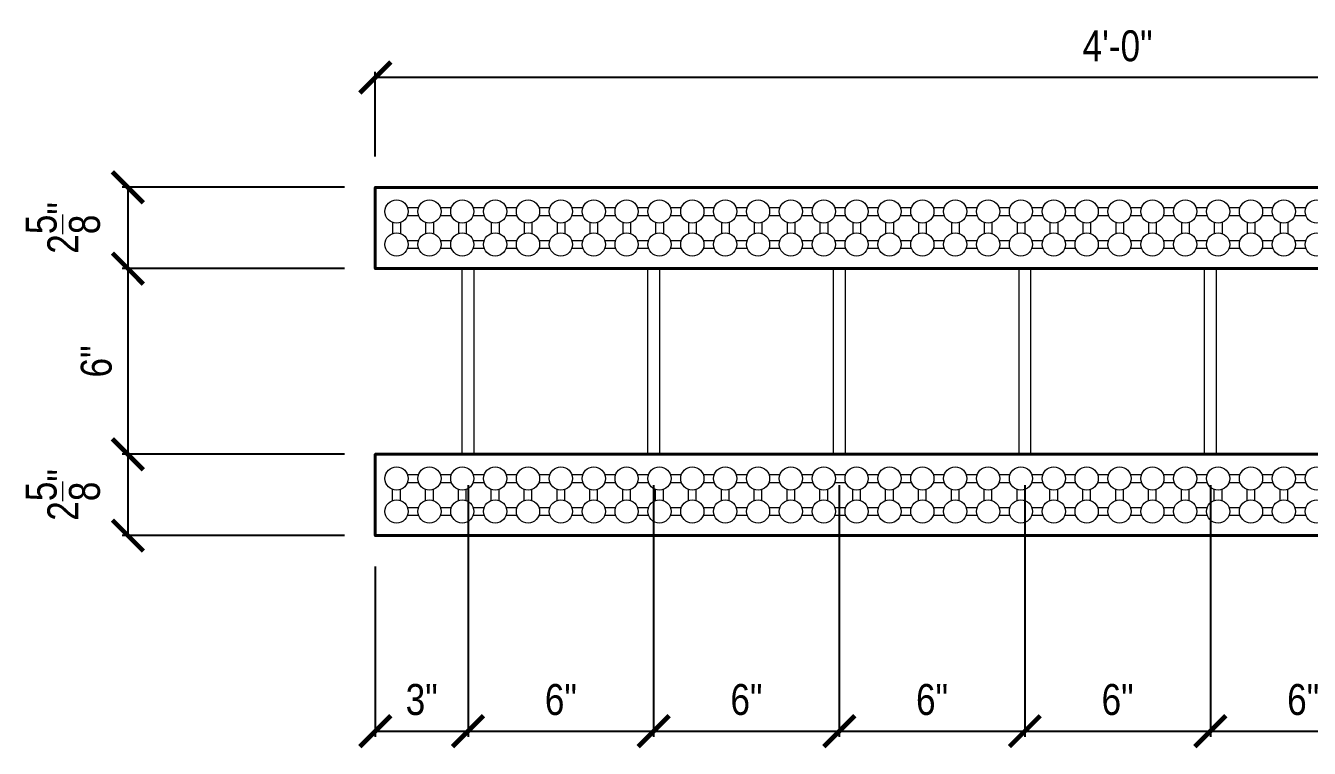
# Model space of a CAD drawing. Header units: inches. Extents: x 11.2 to 79.1, y 7.2 to 94.1.
# Drawn here: x 11.23 to 52.74, y 41.51 to 64.85 of the extents above; entities that cross this region are included whole.
import ezdxf

# ---------------------------------------------------------------- set-up
doc = ezdxf.new("R2010")
doc.units = ezdxf.units.IN
doc.header["$MEASUREMENT"] = 0
doc.layers.get('Defpoints').update_dxf_attribs({"color": 252})
for name, color, linetype, lineweight in [('1GB fine', 251, 'Continuous', 9), ('2GB med', 7, 'Continuous', 20), ('3GB heavy', 1, 'Continuous', 40), ('DIM', 3, 'Continuous', 13), ('GB Dim', 3, 'Continuous', 13)]:
    doc.layers.add(name, color=color, linetype=linetype, lineweight=lineweight)
doc.styles.add('ARCTEXT', font='arctext.shx', dxfattribs={"width": 0.85})
doc.dimstyles.new('ARCTEXT 1-1', dxfattribs={"dimscale": 0, "dimtxt": 1, "dimasz": 1, "dimexe": 0.1875, "dimexo": 1, "dimgap": 0.5, "dimtad": 1, "dimdec": 4, "dimzin": 3, "dimdsep": 46, "dimlunit": 4, "dimtxsty": 'ARCTEXT', "dimblk": 'ARCHTICK', "dimcen": 1, "dimclrd": 256, "dimclre": 256, "dimclrt": 256, "dimadec": 0, "dimazin": 0, "dimtfac": 1, "dimtdec": 4, "dimtofl": 0, "dimtmove": 2, "dimatfit": 3, "dimldrblk": 'arrow', "dimfxl": 0, "dimtolj": 1, "dimtzin": 0, "dimarcsym": 0})

# ---------------------------------------------------------------- blocks, each defined once
blk = doc.blocks.new('_ArchTick')
at = {"color": 0, "linetype": 'ByBlock', "const_width": 0.15}
blk.add_lwpolyline([(-0.5, -0.5), (0.5, 0.5)], dxfattribs=at)
blk = doc.blocks.new('*D46')
at = {"layer": 'Defpoints', "color": 0}
for p in [(25.538, 51.008), (22.538, 48.383), (25.538, 42.064)]:
    blk.add_point(p, dxfattribs=at)
at = {"layer": 'GB Dim', "lineweight": -2}
for p, q in [((25.538, 50.008), (25.538, 41.876)), ((22.538, 47.383), (22.538, 41.876)), ((22.538, 42.064), (25.538, 42.064))]:
    blk.add_line(p, q, dxfattribs=at)
at = {"layer": 'GB Dim', "lineweight": -2, "rotation": 180}
blk.add_blockref('_ArchTick', (22.538, 42.064), dxfattribs=at)
at = {"layer": 'GB Dim', "lineweight": -2}
blk.add_blockref('_ArchTick', (25.538, 42.064), dxfattribs=at)
at = {"layer": 'GB Dim', "insert": (24.038, 43.081), "char_height": 1, "attachment_point": 5, "style": 'ARCTEXT'}
blk.add_mtext('\\A1;3"', dxfattribs=at)
blk = doc.blocks.new('arrow')
at = {"layer": 'DIM'}
blk.add_hatch(color=253, dxfattribs=at).paths.add_polyline_path([(-2, 0.5), (-2, -0.5), (0, 0)])
at = {"layer": 'DIM', "lineweight": 9}
for points in [[(-2, 0.983), (-2, 0.5), (-2.469, 0.617)], [(0.374, 0.094), (0, 0)], [(0.374, -0.094), (0, 0)], [(-2, -0.983), (-2, -0.5), (-2.469, -0.617)]]:
    blk.add_lwpolyline(points, dxfattribs=at)
at = {"layer": 'DIM', "lineweight": 15}
blk.add_lwpolyline([(0, 0), (-2, -0.5), (-2, 0.5), (0, 0)], dxfattribs=at)
blk = doc.blocks.new('*D47')
at = {"layer": 'Defpoints', "color": 0}
for p in [(25.538, 50.82), (31.538, 51.008), (31.538, 42.064)]:
    blk.add_point(p, dxfattribs=at)
at = {"layer": 'GB Dim', "lineweight": -2}
for p, q in [((25.538, 49.82), (25.538, 41.876)), ((31.538, 50.008), (31.538, 41.876)), ((25.538, 42.064), (31.538, 42.064))]:
    blk.add_line(p, q, dxfattribs=at)
at = {"layer": 'GB Dim', "lineweight": -2, "rotation": 180}
blk.add_blockref('_ArchTick', (25.538, 42.064), dxfattribs=at)
at = {"layer": 'GB Dim', "lineweight": -2}
blk.add_blockref('_ArchTick', (31.538, 42.064), dxfattribs=at)
at = {"layer": 'GB Dim', "insert": (28.538, 43.081), "char_height": 1, "attachment_point": 5, "style": 'ARCTEXT'}
blk.add_mtext('\\A1;6"', dxfattribs=at)
blk = doc.blocks.new('*D48')
at = {"layer": 'Defpoints', "color": 0}
for p in [(31.538, 51.008), (37.538, 51.008), (37.538, 42.064)]:
    blk.add_point(p, dxfattribs=at)
at = {"layer": 'GB Dim', "lineweight": -2}
for p, q in [((31.538, 50.008), (31.538, 41.876)), ((37.538, 50.008), (37.538, 41.876)), ((31.538, 42.064), (37.538, 42.064))]:
    blk.add_line(p, q, dxfattribs=at)
at = {"layer": 'GB Dim', "lineweight": -2, "rotation": 180}
blk.add_blockref('_ArchTick', (31.538, 42.064), dxfattribs=at)
at = {"layer": 'GB Dim', "lineweight": -2}
blk.add_blockref('_ArchTick', (37.538, 42.064), dxfattribs=at)
at = {"layer": 'GB Dim', "insert": (34.538, 43.081), "char_height": 1, "attachment_point": 5, "style": 'ARCTEXT'}
blk.add_mtext('\\A1;6"', dxfattribs=at)
blk = doc.blocks.new('*D49')
at = {"layer": 'Defpoints', "color": 0}
for p in [(37.538, 51.008), (43.538, 51.008), (43.538, 42.064)]:
    blk.add_point(p, dxfattribs=at)
at = {"layer": 'GB Dim', "lineweight": -2}
for p, q in [((37.538, 50.008), (37.538, 41.876)), ((43.538, 50.008), (43.538, 41.876)), ((37.538, 42.064), (43.538, 42.064))]:
    blk.add_line(p, q, dxfattribs=at)
at = {"layer": 'GB Dim', "lineweight": -2, "rotation": 180}
blk.add_blockref('_ArchTick', (37.538, 42.064), dxfattribs=at)
at = {"layer": 'GB Dim', "lineweight": -2}
blk.add_blockref('_ArchTick', (43.538, 42.064), dxfattribs=at)
at = {"layer": 'GB Dim', "insert": (40.538, 43.081), "char_height": 1, "attachment_point": 5, "style": 'ARCTEXT'}
blk.add_mtext('\\A1;6"', dxfattribs=at)
blk = doc.blocks.new('*D50')
at = {"layer": 'Defpoints', "color": 0}
for p in [(43.538, 51.008), (49.538, 51.008), (49.538, 42.064)]:
    blk.add_point(p, dxfattribs=at)
at = {"layer": 'GB Dim', "lineweight": -2}
for p, q in [((43.538, 50.008), (43.538, 41.876)), ((49.538, 50.008), (49.538, 41.876)), ((43.538, 42.064), (49.538, 42.064))]:
    blk.add_line(p, q, dxfattribs=at)
at = {"layer": 'GB Dim', "lineweight": -2, "rotation": 180}
blk.add_blockref('_ArchTick', (43.538, 42.064), dxfattribs=at)
at = {"layer": 'GB Dim', "lineweight": -2}
blk.add_blockref('_ArchTick', (49.538, 42.064), dxfattribs=at)
at = {"layer": 'GB Dim', "insert": (46.538, 43.081), "char_height": 1, "attachment_point": 5, "style": 'ARCTEXT'}
blk.add_mtext('\\A1;6"', dxfattribs=at)
blk = doc.blocks.new('*D51')
at = {"layer": 'Defpoints', "color": 0}
for p in [(49.538, 51.008), (55.538, 51.008), (55.538, 42.064)]:
    blk.add_point(p, dxfattribs=at)
at = {"layer": 'GB Dim', "lineweight": -2}
for p, q in [((49.538, 50.008), (49.538, 41.876)), ((55.538, 50.008), (55.538, 41.876)), ((49.538, 42.064), (55.538, 42.064))]:
    blk.add_line(p, q, dxfattribs=at)
at = {"layer": 'GB Dim', "lineweight": -2, "rotation": 180}
blk.add_blockref('_ArchTick', (49.538, 42.064), dxfattribs=at)
at = {"layer": 'GB Dim', "lineweight": -2}
blk.add_blockref('_ArchTick', (55.538, 42.064), dxfattribs=at)
at = {"layer": 'GB Dim', "insert": (52.538, 43.081), "char_height": 1, "attachment_point": 5, "style": 'ARCTEXT'}
blk.add_mtext('\\A1;6"', dxfattribs=at)
blk = doc.blocks.new('*D56')
at = {"layer": 'Defpoints', "color": 0}
for p in [(22.538, 63.181), (22.538, 59.633), (70.538, 59.633)]:
    blk.add_point(p, dxfattribs=at)
at = {"layer": 'GB Dim', "lineweight": -2}
for p, q in [((22.538, 60.633), (22.538, 63.368)), ((70.538, 63.181), (22.538, 63.181)), ((70.538, 60.633), (70.538, 63.368))]:
    blk.add_line(p, q, dxfattribs=at)
at = {"layer": 'GB Dim', "lineweight": -2, "rotation": 180}
blk.add_blockref('_ArchTick', (22.538, 63.181), dxfattribs=at)
at = {"layer": 'GB Dim', "lineweight": -2}
blk.add_blockref('_ArchTick', (70.538, 63.181), dxfattribs=at)
at = {"layer": 'GB Dim', "insert": (46.538, 64.198), "char_height": 1, "attachment_point": 5, "style": 'ARCTEXT'}
blk.add_mtext('\\A1;4\'-0"', dxfattribs=at)
blk = doc.blocks.new('*D32')
at = {"layer": 'Defpoints', "color": 0}
for p in [(22.538, 59.633), (14.538, 57.008), (22.538, 57.008)]:
    blk.add_point(p, dxfattribs=at)
at = {"layer": 'GB Dim', "lineweight": -2}
for p, q in [((21.538, 59.633), (14.35, 59.633)), ((14.538, 59.633), (14.538, 57.008)), ((21.538, 57.008), (14.35, 57.008))]:
    blk.add_line(p, q, dxfattribs=at)
for p, rotation in [((14.538, 59.633), 90), ((14.538, 57.008), 270)]:
    blk.add_blockref('_ArchTick', p, dxfattribs=dict(at, rotation=rotation))
at = {"layer": 'GB Dim', "insert": (12.434, 58.32), "char_height": 1, "attachment_point": 5, "rotation": 90, "style": 'ARCTEXT'}
blk.add_mtext('\\A1;2{\\H1.000000x;\\S5/8;}"', dxfattribs=at)
blk = doc.blocks.new('*D33')
at = {"layer": 'Defpoints', "color": 0}
for p in [(22.538, 57.008), (14.538, 51.008), (22.538, 51.008)]:
    blk.add_point(p, dxfattribs=at)
at = {"layer": 'GB Dim', "lineweight": -2}
for p, q in [((21.538, 57.008), (14.35, 57.008)), ((14.538, 57.008), (14.538, 51.008)), ((21.538, 51.008), (14.35, 51.008))]:
    blk.add_line(p, q, dxfattribs=at)
for p, rotation in [((14.538, 57.008), 90), ((14.538, 51.008), 270)]:
    blk.add_blockref('_ArchTick', p, dxfattribs=dict(at, rotation=rotation))
at = {"layer": 'GB Dim', "insert": (13.521, 54.008), "char_height": 1, "attachment_point": 5, "rotation": 90, "style": 'ARCTEXT'}
blk.add_mtext('\\A1;6"', dxfattribs=at)
blk = doc.blocks.new('*D34')
at = {"layer": 'Defpoints', "color": 0}
for p in [(22.538, 51.008), (14.538, 48.383), (22.538, 48.383)]:
    blk.add_point(p, dxfattribs=at)
at = {"layer": 'GB Dim', "lineweight": -2}
for p, q in [((21.538, 51.008), (14.35, 51.008)), ((14.538, 51.008), (14.538, 48.383)), ((21.538, 48.383), (14.35, 48.383))]:
    blk.add_line(p, q, dxfattribs=at)
for p, rotation in [((14.538, 51.008), 90), ((14.538, 48.383), 270)]:
    blk.add_blockref('_ArchTick', p, dxfattribs=dict(at, rotation=rotation))
at = {"layer": 'GB Dim', "insert": (12.434, 49.695), "char_height": 1, "attachment_point": 5, "rotation": 90, "style": 'ARCTEXT'}
blk.add_mtext('\\A1;2{\\H1.000000x;\\S5/8;}"', dxfattribs=at)

msp = doc.modelspace()

# ---------------------------------------------------------------- linework, layer by layer
at = {"layer": '1GB fine'}
for p, q in [((23.5785, 58.97778), (23.93494, 58.97778)), ((24.641, 58.97778), (24.99744, 58.97778)), ((25.7035, 58.97778), (26.05994, 58.97778)), ((26.766, 58.97778), (27.12244, 58.97778)), ((27.8285, 58.97778), (28.18494, 58.97778)), ((28.891, 58.97778), (29.24744, 58.97778)), ((29.9535, 58.97778), (30.30994, 58.97778)), ((31.016, 58.97778), (31.37244, 58.97778)), ((32.0785, 58.97778), (32.43494, 58.97778)), ((33.141, 58.97778), (33.49744, 58.97778)), ((34.2035, 58.97778), (34.55994, 58.97778)), ((35.266, 58.97778), (35.62244, 58.97778)), ((36.3285, 58.97778), (36.68494, 58.97778)), ((37.391, 58.97778), (37.74744, 58.97778)), ((38.4535, 58.97778), (38.80994, 58.97778)), ((39.516, 58.97778), (39.87244, 58.97778)), ((40.5785, 58.97778), (40.93494, 58.97778)), ((41.641, 58.97778), (41.99744, 58.97778)), ((42.7035, 58.97778), (43.05994, 58.97778)), ((43.766, 58.97778), (44.12244, 58.97778)), ((44.8285, 58.97778), (45.18494, 58.97778)), ((45.891, 58.97778), (46.24744, 58.97778)), ((46.9535, 58.97778), (47.30994, 58.97778)), ((48.016, 58.97778), (48.37244, 58.97778)), ((49.0785, 58.97778), (49.43494, 58.97778)), ((50.141, 58.97778), (50.49744, 58.97778)), ((51.2035, 58.97778), (51.55994, 58.97778)), ((52.266, 58.97778), (52.62244, 58.97778)), ((23.57928, 58.72705), (23.93416, 58.72705)), ((24.64178, 58.72705), (24.99666, 58.72705)), ((25.70428, 58.72705), (26.05916, 58.72705)), ((26.76678, 58.72705), (27.12166, 58.72705)), ((27.82928, 58.72705), (28.18416, 58.72705)), ((28.89178, 58.72705), (29.24666, 58.72705)), ((29.95428, 58.72705), (30.30916, 58.72705)), ((31.01678, 58.72705), (31.37166, 58.72705)), ((32.07928, 58.72705), (32.43416, 58.72705)), ((33.14178, 58.72705), (33.49666, 58.72705)), ((34.20428, 58.72705), (34.55916, 58.72705)), ((35.26678, 58.72705), (35.62166, 58.72705)), ((36.32928, 58.72705), (36.68416, 58.72705)), ((37.39178, 58.72705), (37.74666, 58.72705)), ((38.45428, 58.72705), (38.80916, 58.72705)), ((39.51678, 58.72705), (39.87166, 58.72705)), ((40.57928, 58.72705), (40.93416, 58.72705)), ((41.64178, 58.72705), (41.99666, 58.72705)), ((42.70428, 58.72705), (43.05916, 58.72705)), ((43.76678, 58.72705), (44.12166, 58.72705)), ((44.82928, 58.72705), (45.18416, 58.72705)), ((45.89178, 58.72705), (46.24666, 58.72705)), ((46.95428, 58.72705), (47.30916, 58.72705)), ((48.01678, 58.72705), (48.37166, 58.72705)), ((49.07928, 58.72705), (49.43416, 58.72705)), ((50.14178, 58.72705), (50.49666, 58.72705)), ((51.20428, 58.72705), (51.55916, 58.72705)), ((52.26678, 58.72705), (52.62166, 58.72705)), ((23.09901, 58.49829), (23.09901, 58.14186)), ((23.34974, 58.49751), (23.34974, 58.14264)), ((24.1637, 58.49751), (24.1637, 58.14263)), ((24.41443, 58.49829), (24.41443, 58.14186)), ((25.2262, 58.49751), (25.2262, 58.14263)), ((25.47693, 58.49829), (25.47693, 58.14186)), ((26.2887, 58.49751), (26.2887, 58.14263)), ((26.53943, 58.49829), (26.53943, 58.14186)), ((27.3512, 58.49751), (27.3512, 58.14263)), ((27.60193, 58.49829), (27.60193, 58.14186)), ((28.4137, 58.49751), (28.4137, 58.14263)), ((28.66443, 58.49829), (28.66443, 58.14186)), ((29.4762, 58.49751), (29.4762, 58.14263)), ((29.72693, 58.49829), (29.72693, 58.14186)), ((30.5387, 58.49751), (30.5387, 58.14263)), ((30.78943, 58.49829), (30.78943, 58.14186)), ((31.6012, 58.49751), (31.6012, 58.14263)), ((31.85193, 58.49829), (31.85193, 58.14186)), ((32.6637, 58.49751), (32.6637, 58.14263)), ((32.91443, 58.49829), (32.91443, 58.14186)), ((33.7262, 58.49751), (33.7262, 58.14263)), ((33.97693, 58.49829), (33.97693, 58.14186)), ((34.7887, 58.49751), (34.7887, 58.14263)), ((35.03943, 58.49829), (35.03943, 58.14186)), ((35.8512, 58.49751), (35.8512, 58.14263)), ((36.10193, 58.49829), (36.10193, 58.14186)), ((36.9137, 58.49751), (36.9137, 58.14263)), ((37.16443, 58.49829), (37.16443, 58.14186)), ((37.9762, 58.49751), (37.9762, 58.14263)), ((38.22693, 58.49829), (38.22693, 58.14186)), ((39.0387, 58.49751), (39.0387, 58.14263)), ((39.28943, 58.49829), (39.28943, 58.14186)), ((40.1012, 58.49751), (40.1012, 58.14263)), ((40.35193, 58.49829), (40.35193, 58.14186)), ((41.1637, 58.49751), (41.1637, 58.14263)), ((41.41443, 58.49829), (41.41443, 58.14186)), ((42.2262, 58.49751), (42.2262, 58.14263)), ((42.47693, 58.49829), (42.47693, 58.14186)), ((43.2887, 58.49751), (43.2887, 58.14263)), ((43.53943, 58.49829), (43.53943, 58.14186)), ((44.3512, 58.49751), (44.3512, 58.14263)), ((44.60193, 58.49829), (44.60193, 58.14186)), ((45.4137, 58.49751), (45.4137, 58.14263)), ((45.66443, 58.49829), (45.66443, 58.14186)), ((46.4762, 58.49751), (46.4762, 58.14263)), ((46.72693, 58.49829), (46.72693, 58.14186)), ((47.5387, 58.49751), (47.5387, 58.14263)), ((47.78943, 58.49829), (47.78943, 58.14186)), ((48.6012, 58.49751), (48.6012, 58.14263)), ((48.85193, 58.49829), (48.85193, 58.14186)), ((49.6637, 58.49751), (49.6637, 58.14263)), ((49.91443, 58.49829), (49.91443, 58.14186)), ((50.7262, 58.49751), (50.7262, 58.14263)), ((50.97693, 58.49829), (50.97693, 58.14186)), ((51.7887, 58.49751), (51.7887, 58.14263)), ((52.03943, 58.49829), (52.03943, 58.14186)), ((23.5785, 57.91528), (23.93494, 57.91528)), ((24.641, 57.91528), (24.99744, 57.91528)), ((25.7035, 57.91528), (26.05994, 57.91528)), ((26.766, 57.91528), (27.12244, 57.91528)), ((27.8285, 57.91528), (28.18494, 57.91528)), ((28.891, 57.91528), (29.24744, 57.91528)), ((29.9535, 57.91528), (30.30994, 57.91528)), ((31.016, 57.91528), (31.37244, 57.91528)), ((32.0785, 57.91528), (32.43494, 57.91528)), ((33.141, 57.91528), (33.49744, 57.91528)), ((34.2035, 57.91528), (34.55994, 57.91528)), ((35.266, 57.91528), (35.62244, 57.91528)), ((36.3285, 57.91528), (36.68494, 57.91528)), ((37.391, 57.91528), (37.74744, 57.91528)), ((38.4535, 57.91528), (38.80994, 57.91528)), ((39.516, 57.91528), (39.87244, 57.91528)), ((40.5785, 57.91528), (40.93494, 57.91528)), ((41.641, 57.91528), (41.99744, 57.91528)), ((42.7035, 57.91528), (43.05994, 57.91528)), ((43.766, 57.91528), (44.12244, 57.91528)), ((44.8285, 57.91528), (45.18494, 57.91528)), ((45.891, 57.91528), (46.24744, 57.91528)), ((46.9535, 57.91528), (47.30994, 57.91528)), ((48.016, 57.91528), (48.37244, 57.91528)), ((49.0785, 57.91528), (49.43494, 57.91528)), ((50.141, 57.91528), (50.49744, 57.91528)), ((51.2035, 57.91528), (51.55994, 57.91528)), ((52.266, 57.91528), (52.62244, 57.91528)), ((23.57928, 57.66455), (23.93416, 57.66455)), ((24.64178, 57.66455), (24.99666, 57.66455)), ((25.70428, 57.66455), (26.05916, 57.66455)), ((26.76678, 57.66455), (27.12166, 57.66455)), ((27.82928, 57.66455), (28.18416, 57.66455)), ((28.89178, 57.66455), (29.24666, 57.66455)), ((29.95428, 57.66455), (30.30916, 57.66455)), ((31.01678, 57.66455), (31.37166, 57.66455)), ((32.07928, 57.66455), (32.43416, 57.66455)), ((33.14178, 57.66455), (33.49666, 57.66455)), ((34.20428, 57.66455), (34.55916, 57.66455)), ((35.26678, 57.66455), (35.62166, 57.66455)), ((36.32928, 57.66455), (36.68416, 57.66455)), ((37.39178, 57.66455), (37.74666, 57.66455)), ((38.45428, 57.66455), (38.80916, 57.66455)), ((39.51678, 57.66455), (39.87166, 57.66455)), ((40.57928, 57.66455), (40.93416, 57.66455)), ((41.64178, 57.66455), (41.99666, 57.66455)), ((42.70428, 57.66455), (43.05916, 57.66455)), ((43.76678, 57.66455), (44.12166, 57.66455)), ((44.82928, 57.66455), (45.18416, 57.66455)), ((45.89178, 57.66455), (46.24666, 57.66455)), ((46.95428, 57.66455), (47.30916, 57.66455)), ((48.01678, 57.66455), (48.37166, 57.66455)), ((49.07928, 57.66455), (49.43416, 57.66455)), ((50.14178, 57.66455), (50.49666, 57.66455)), ((51.20428, 57.66455), (51.55916, 57.66455)), ((52.26678, 57.66455), (52.62166, 57.66455)), ((23.57928, 50.35059), (23.93416, 50.35059)), ((24.64178, 50.35059), (24.99666, 50.35059)), ((25.70428, 50.35059), (26.05916, 50.35059)), ((26.76678, 50.35059), (27.12166, 50.35059)), ((27.82928, 50.35059), (28.18416, 50.35059)), ((28.89178, 50.35059), (29.24666, 50.35059)), ((29.95428, 50.35059), (30.30916, 50.35059)), ((31.01678, 50.35059), (31.37166, 50.35059)), ((32.07928, 50.35059), (32.43416, 50.35059)), ((33.14178, 50.35059), (33.49666, 50.35059)), ((34.20428, 50.35059), (34.55916, 50.35059)), ((35.26678, 50.35059), (35.62166, 50.35059)), ((36.32928, 50.35059), (36.68416, 50.35059)), ((37.39178, 50.35059), (37.74666, 50.35059)), ((38.45428, 50.35059), (38.80916, 50.35059)), ((39.51678, 50.35059), (39.87166, 50.35059)), ((40.57928, 50.35059), (40.93416, 50.35059)), ((41.64178, 50.35059), (41.99666, 50.35059)), ((42.70428, 50.35059), (43.05916, 50.35059)), ((43.76678, 50.35059), (44.12166, 50.35059)), ((44.82928, 50.35059), (45.18416, 50.35059)), ((45.89178, 50.35059), (46.24666, 50.35059)), ((46.95428, 50.35059), (47.30916, 50.35059)), ((48.01678, 50.35059), (48.37166, 50.35059)), ((49.07928, 50.35059), (49.43416, 50.35059)), ((50.14178, 50.35059), (50.49666, 50.35059)), ((51.20428, 50.35059), (51.55916, 50.35059)), ((52.26678, 50.35059), (52.62166, 50.35059)), ((23.09901, 49.51686), (23.09901, 49.87329)), ((23.34974, 49.51764), (23.34974, 49.87251)), ((23.5785, 50.09986), (23.93494, 50.09986)), ((24.1637, 49.51763), (24.1637, 49.87251)), ((24.41443, 49.51686), (24.41443, 49.87329)), ((24.641, 50.09986), (24.99744, 50.09986)), ((25.2262, 49.51763), (25.2262, 49.87251)), ((25.47693, 49.51686), (25.47693, 49.87329)), ((25.7035, 50.09986), (26.05994, 50.09986)), ((26.2887, 49.51763), (26.2887, 49.87251)), ((26.53943, 49.51686), (26.53943, 49.87329)), ((26.766, 50.09986), (27.12244, 50.09986)), ((27.3512, 49.51763), (27.3512, 49.87251)), ((27.60193, 49.51686), (27.60193, 49.87329)), ((27.8285, 50.09986), (28.18494, 50.09986)), ((28.4137, 49.51763), (28.4137, 49.87251)), ((28.66443, 49.51686), (28.66443, 49.87329)), ((28.891, 50.09986), (29.24744, 50.09986)), ((29.4762, 49.51763), (29.4762, 49.87251)), ((29.72693, 49.51686), (29.72693, 49.87329)), ((29.9535, 50.09986), (30.30994, 50.09986)), ((30.5387, 49.51763), (30.5387, 49.87251)), ((30.78943, 49.51686), (30.78943, 49.87329)), ((31.016, 50.09986), (31.37244, 50.09986)), ((31.6012, 49.51763), (31.6012, 49.87251)), ((31.85193, 49.51686), (31.85193, 49.87329)), ((32.0785, 50.09986), (32.43494, 50.09986)), ((32.6637, 49.51763), (32.6637, 49.87251)), ((32.91443, 49.51686), (32.91443, 49.87329)), ((33.141, 50.09986), (33.49744, 50.09986)), ((33.7262, 49.51763), (33.7262, 49.87251)), ((33.97693, 49.51686), (33.97693, 49.87329)), ((34.2035, 50.09986), (34.55994, 50.09986)), ((34.7887, 49.51763), (34.7887, 49.87251)), ((35.03943, 49.51686), (35.03943, 49.87329)), ((35.266, 50.09986), (35.62244, 50.09986)), ((35.8512, 49.51763), (35.8512, 49.87251)), ((36.10193, 49.51686), (36.10193, 49.87329)), ((36.3285, 50.09986), (36.68494, 50.09986)), ((36.9137, 49.51763), (36.9137, 49.87251)), ((37.16443, 49.51686), (37.16443, 49.87329)), ((37.391, 50.09986), (37.74744, 50.09986)), ((37.9762, 49.51763), (37.9762, 49.87251)), ((38.22693, 49.51686), (38.22693, 49.87329)), ((38.4535, 50.09986), (38.80994, 50.09986)), ((39.0387, 49.51763), (39.0387, 49.87251)), ((39.28943, 49.51686), (39.28943, 49.87329)), ((39.516, 50.09986), (39.87244, 50.09986)), ((40.1012, 49.51763), (40.1012, 49.87251)), ((40.35193, 49.51686), (40.35193, 49.87329)), ((40.5785, 50.09986), (40.93494, 50.09986)), ((41.1637, 49.51763), (41.1637, 49.87251)), ((41.41443, 49.51686), (41.41443, 49.87329)), ((41.641, 50.09986), (41.99744, 50.09986)), ((42.2262, 49.51763), (42.2262, 49.87251)), ((42.47693, 49.51686), (42.47693, 49.87329)), ((42.7035, 50.09986), (43.05994, 50.09986)), ((43.2887, 49.51763), (43.2887, 49.87251)), ((43.53943, 49.51686), (43.53943, 49.87329)), ((43.766, 50.09986), (44.12244, 50.09986)), ((44.3512, 49.51763), (44.3512, 49.87251)), ((44.60193, 49.51686), (44.60193, 49.87329)), ((44.8285, 50.09986), (45.18494, 50.09986)), ((45.4137, 49.51763), (45.4137, 49.87251)), ((45.66443, 49.51686), (45.66443, 49.87329)), ((45.891, 50.09986), (46.24744, 50.09986)), ((46.4762, 49.51763), (46.4762, 49.87251)), ((46.72693, 49.51686), (46.72693, 49.87329)), ((46.9535, 50.09986), (47.30994, 50.09986)), ((47.5387, 49.51763), (47.5387, 49.87251)), ((47.78943, 49.51686), (47.78943, 49.87329)), ((48.016, 50.09986), (48.37244, 50.09986)), ((48.6012, 49.51763), (48.6012, 49.87251)), ((48.85193, 49.51686), (48.85193, 49.87329)), ((49.0785, 50.09986), (49.43494, 50.09986)), ((49.6637, 49.51763), (49.6637, 49.87251)), ((49.91443, 49.51686), (49.91443, 49.87329)), ((50.141, 50.09986), (50.49744, 50.09986)), ((50.7262, 49.51763), (50.7262, 49.87251)), ((50.97693, 49.51686), (50.97693, 49.87329)), ((51.2035, 50.09986), (51.55994, 50.09986)), ((51.7887, 49.51763), (51.7887, 49.87251)), ((52.03943, 49.51686), (52.03943, 49.87329)), ((52.266, 50.09986), (52.62244, 50.09986)), ((23.5785, 49.03736), (23.93494, 49.03736)), ((23.57928, 49.28809), (23.93416, 49.28809)), ((24.641, 49.03736), (24.99744, 49.03736)), ((24.64178, 49.28809), (24.99666, 49.28809)), ((25.7035, 49.03736), (26.05994, 49.03736)), ((25.70428, 49.28809), (26.05916, 49.28809)), ((26.766, 49.03736), (27.12244, 49.03736)), ((26.76678, 49.28809), (27.12166, 49.28809)), ((27.8285, 49.03736), (28.18494, 49.03736)), ((27.82928, 49.28809), (28.18416, 49.28809)), ((28.891, 49.03736), (29.24744, 49.03736)), ((28.89178, 49.28809), (29.24666, 49.28809)), ((29.9535, 49.03736), (30.30994, 49.03736)), ((29.95428, 49.28809), (30.30916, 49.28809)), ((31.016, 49.03736), (31.37244, 49.03736)), ((31.01678, 49.28809), (31.37166, 49.28809)), ((32.0785, 49.03736), (32.43494, 49.03736)), ((32.07928, 49.28809), (32.43416, 49.28809)), ((33.141, 49.03736), (33.49744, 49.03736)), ((33.14178, 49.28809), (33.49666, 49.28809)), ((34.2035, 49.03736), (34.55994, 49.03736)), ((34.20428, 49.28809), (34.55916, 49.28809)), ((35.266, 49.03736), (35.62244, 49.03736)), ((35.26678, 49.28809), (35.62166, 49.28809)), ((36.3285, 49.03736), (36.68494, 49.03736)), ((36.32928, 49.28809), (36.68416, 49.28809)), ((37.391, 49.03736), (37.74744, 49.03736)), ((37.39178, 49.28809), (37.74666, 49.28809)), ((38.4535, 49.03736), (38.80994, 49.03736)), ((38.45428, 49.28809), (38.80916, 49.28809)), ((39.516, 49.03736), (39.87244, 49.03736)), ((39.51678, 49.28809), (39.87166, 49.28809)), ((40.5785, 49.03736), (40.93494, 49.03736)), ((40.57928, 49.28809), (40.93416, 49.28809)), ((41.641, 49.03736), (41.99744, 49.03736)), ((41.64178, 49.28809), (41.99666, 49.28809)), ((42.7035, 49.03736), (43.05994, 49.03736)), ((42.70428, 49.28809), (43.05916, 49.28809)), ((43.766, 49.03736), (44.12244, 49.03736)), ((43.76678, 49.28809), (44.12166, 49.28809)), ((44.8285, 49.03736), (45.18494, 49.03736)), ((44.82928, 49.28809), (45.18416, 49.28809)), ((45.891, 49.03736), (46.24744, 49.03736)), ((45.89178, 49.28809), (46.24666, 49.28809)), ((46.9535, 49.03736), (47.30994, 49.03736)), ((46.95428, 49.28809), (47.30916, 49.28809)), ((48.016, 49.03736), (48.37244, 49.03736)), ((48.01678, 49.28809), (48.37166, 49.28809)), ((49.0785, 49.03736), (49.43494, 49.03736)), ((49.07928, 49.28809), (49.43416, 49.28809)), ((50.141, 49.03736), (50.49744, 49.03736)), ((50.14178, 49.28809), (50.49666, 49.28809)), ((51.2035, 49.03736), (51.55994, 49.03736)), ((51.20428, 49.28809), (51.55916, 49.28809)), ((52.266, 49.03736), (52.62244, 49.03736)), ((52.26678, 49.28809), (52.62166, 49.28809))]:
    msp.add_line(p, q, dxfattribs=at)
for centre in [(23.22547, 58.85132), (24.28797, 58.85132), (25.35047, 58.85132), (26.41297, 58.85132), (27.47547, 58.85132), (28.53797, 58.85132), (29.60047, 58.85132), (30.66297, 58.85132), (31.72547, 58.85132), (32.78797, 58.85132), (33.85047, 58.85132), (34.91297, 58.85132), (35.97547, 58.85132), (37.03797, 58.85132), (38.10047, 58.85132), (39.16297, 58.85132), (40.22547, 58.85132), (41.28797, 58.85132), (42.35047, 58.85132), (43.41297, 58.85132), (44.47547, 58.85132), (45.53797, 58.85132), (46.60047, 58.85132), (47.66297, 58.85132), (48.72547, 58.85132), (49.78797, 58.85132), (50.85047, 58.85132), (51.91297, 58.85132), (52.97547, 58.85132), (23.22547, 57.78882), (24.28797, 57.78882), (25.35047, 57.78882), (26.41297, 57.78882), (27.47547, 57.78882), (28.53797, 57.78882), (29.60047, 57.78882), (30.66297, 57.78882), (31.72547, 57.78882), (32.78797, 57.78882), (33.85047, 57.78882), (34.91297, 57.78882), (35.97547, 57.78882), (37.03797, 57.78882), (38.10047, 57.78882), (39.16297, 57.78882), (40.22547, 57.78882), (41.28797, 57.78882), (42.35047, 57.78882), (43.41297, 57.78882), (44.47547, 57.78882), (45.53797, 57.78882), (46.60047, 57.78882), (47.66297, 57.78882), (48.72547, 57.78882), (49.78797, 57.78882), (50.85047, 57.78882), (51.91297, 57.78882), (52.97547, 57.78882), (23.22547, 50.22632), (24.28797, 50.22632), (25.35047, 50.22632), (26.41297, 50.22632), (27.47547, 50.22632), (28.53797, 50.22632), (29.60047, 50.22632), (30.66297, 50.22632), (31.72547, 50.22632), (32.78797, 50.22632), (33.85047, 50.22632), (34.91297, 50.22632), (35.97547, 50.22632), (37.03797, 50.22632), (38.10047, 50.22632), (39.16297, 50.22632), (40.22547, 50.22632), (41.28797, 50.22632), (42.35047, 50.22632), (43.41297, 50.22632), (44.47547, 50.22632), (45.53797, 50.22632), (46.60047, 50.22632), (47.66297, 50.22632), (48.72547, 50.22632), (49.78797, 50.22632), (50.85047, 50.22632), (51.91297, 50.22632), (52.97547, 50.22632), (23.22547, 49.16382), (24.28797, 49.16382), (25.35047, 49.16382), (26.41297, 49.16382), (27.47547, 49.16382), (28.53797, 49.16382), (29.60047, 49.16382), (30.66297, 49.16382), (31.72547, 49.16382), (32.78797, 49.16382), (33.85047, 49.16382), (34.91297, 49.16382), (35.97547, 49.16382), (37.03797, 49.16382), (38.10047, 49.16382), (39.16297, 49.16382), (40.22547, 49.16382), (41.28797, 49.16382), (42.35047, 49.16382), (43.41297, 49.16382), (44.47547, 49.16382), (45.53797, 49.16382), (46.60047, 49.16382), (47.66297, 49.16382), (48.72547, 49.16382), (49.78797, 49.16382), (50.85047, 49.16382), (51.91297, 49.16382), (52.97547, 49.16382)]:
    msp.add_circle(centre, 0.375, dxfattribs=at)
at = {"layer": '2GB med', "color": 6}
for points in [[(25.35047, 57.00757), (25.72547, 57.00757), (25.72547, 51.00757), (25.35047, 51.00757)], [(31.35047, 57.00757), (31.72547, 57.00757), (31.72547, 51.00757), (31.35047, 51.00757)], [(37.35047, 57.00757), (37.72547, 57.00757), (37.72547, 51.00757), (37.35047, 51.00757)], [(43.35047, 57.00757), (43.72547, 57.00757), (43.72547, 51.00757), (43.35047, 51.00757)], [(49.35047, 57.00757), (49.72547, 57.00757), (49.72547, 51.00757), (49.35047, 51.00757)]]:
    msp.add_lwpolyline(points, close=True, dxfattribs=at)
at = {"layer": '3GB heavy', "color": 1}
for points in [[(70.53797, 59.63257), (70.53797, 57.00757), (22.53797, 57.00757), (22.53797, 59.63257), (70.53797, 59.63257)], [(70.53797, 51.00757), (70.53797, 48.38257), (22.53797, 48.38257), (22.53797, 51.00757), (70.53797, 51.00757)]]:
    msp.add_lwpolyline(points, dxfattribs=at)

# ---------------------------------------------------------------- dimensions: what is measured, and where the dimension line sits
at = {"layer": 'GB Dim'}
for base, p1, p2, picture, middle in [((22.53797, 63.18084), (70.53797, 59.63257), (22.53797, 59.63257), '*D56', (46.53797, 64.19808)), ((25.53797, 42.06361), (22.53797, 48.38257), (25.53797, 51.00757), '*D46', (24.03797, 43.08085)), ((31.53797, 42.06361), (25.53797, 50.82007), (31.53797, 51.00757), '*D47', (28.53797, 43.08085)), ((37.53797, 42.06361), (31.53797, 51.00757), (37.53797, 51.00757), '*D48', (34.53797, 43.08085)), ((43.53797, 42.06361), (37.53797, 51.00757), (43.53797, 51.00757), '*D49', (40.53797, 43.08085)), ((49.53797, 42.06361), (43.53797, 51.00757), (49.53797, 51.00757), '*D50', (46.53797, 43.08085)), ((55.53797, 42.06361), (49.53797, 51.00757), (55.53797, 51.00757), '*D51', (52.53797, 43.08085))]:
    dim = msp.add_linear_dim(base=base, p1=p1, p2=p2, dimstyle='ARCTEXT 1-1', override={"dimscale": 1}, dxfattribs=at)
    dim.commit()
    dim.dimension.update_dxf_attribs({"geometry": picture, "text_midpoint": middle})
for base, p1, p2, picture, middle in [((14.53797, 57.00757), (22.53797, 59.63257), (22.53797, 57.00757), '*D32', (12.4338, 58.32007)), ((14.53797, 51.00757), (22.53797, 57.00757), (22.53797, 51.00757), '*D33', (13.52073, 54.00757)), ((14.53797, 48.38257), (22.53797, 51.00757), (22.53797, 48.38257), '*D34', (12.4338, 49.69507))]:
    dim = msp.add_linear_dim(base=base, p1=p1, p2=p2, angle=90, dimstyle='ARCTEXT 1-1', override={"dimscale": 1}, dxfattribs=at)
    dim.commit()
    dim.dimension.update_dxf_attribs({"geometry": picture, "text_midpoint": middle})

doc.saveas('drawing.dxf')
